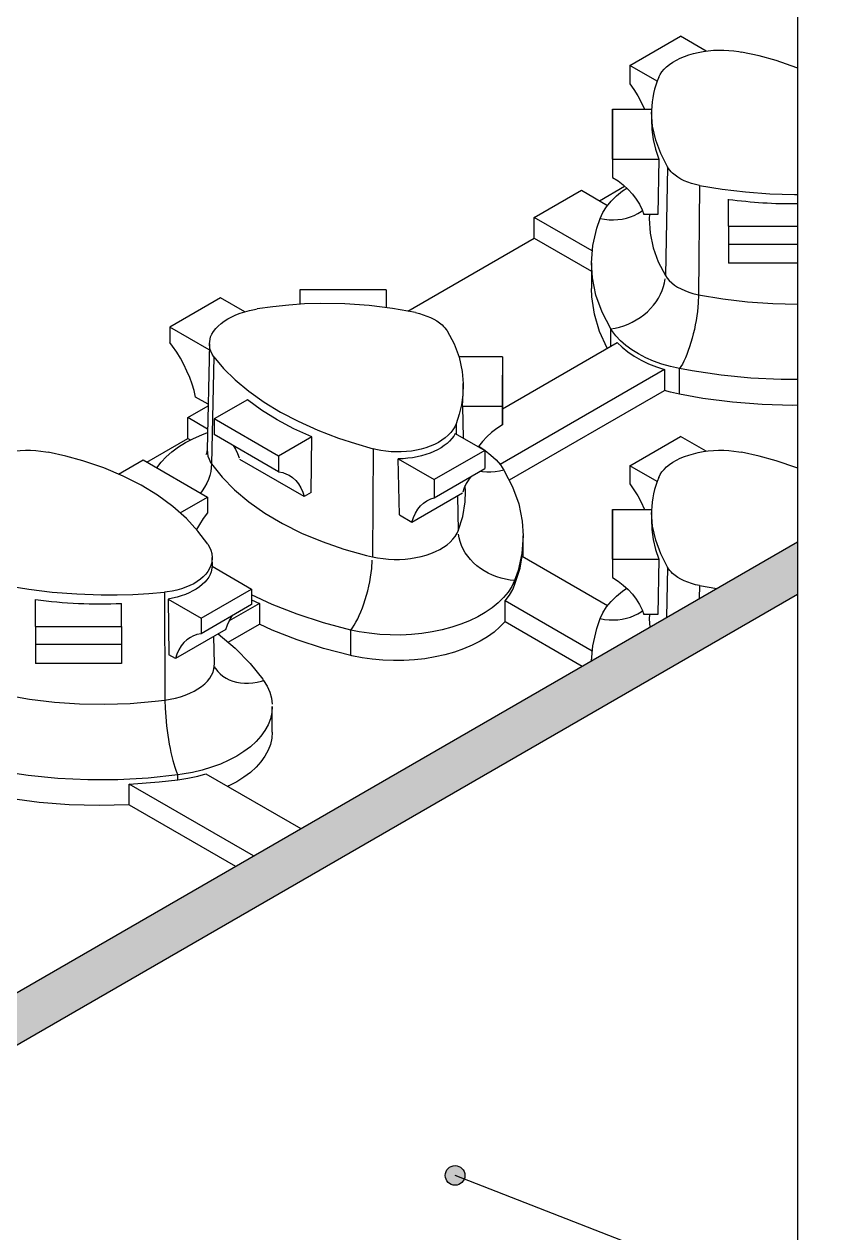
# Model space of a CAD drawing. Header units: millimetres. Extents: x 441156 to 441876, y 4514765 to 4515211.
# Drawn here: x 441490.625 to 441491.361, y 4514926.779 to 4514927.896 of the extents above; entities that cross this region are included whole.
import ezdxf

# ---------------------------------------------------------------- set-up
doc = ezdxf.new("R2010")
doc.units = ezdxf.units.MM
for name, color, linetype in [('Cassette', 7, 'Continuous'), ('Cornice', 7, 'Continuous'), ('Cornice_Testi', 7, 'Continuous')]:
    doc.layers.add(name, color=color, linetype=linetype)
doc.layers.add('Cornice_Tratteggi', color=7, linetype='Continuous', lineweight=5)

msp = doc.modelspace()

# ---------------------------------------------------------------- hatches: boundary and pattern name
at = {"layer": 'Cornice_Testi'}
h = msp.add_hatch(color=254, dxfattribs=at)
h.dxf.hatch_style = 1
h.paths.add_polyline_path([(441491.03191669, 4514926.83191629, 1), (441491.01380419, 4514926.83191629, 1)])
at = {"layer": 'Cornice_Tratteggi'}
h = msp.add_hatch(dxfattribs=at)
h.set_pattern_fill('AR-RSHKE', color=254, scale=3.01875e-05)
h.set_pattern_definition([(0, (441481.528145, 4514941.521309), (0.0195524437, 0.00920115), [0.004600575, -0.0038338125, 0.0053673375, -0.0023002875, 0.0069008625, -0.00306705]), (0, (441481.5327455, 4514941.521692), (0.0195524437, 0.00920115), [0.0038338125, -0.0145684875, 0.00306705, -0.004600575]), (0, (441481.541947, 4514941.5207335), (0.0195524437, 0.00920115), [0.002300287, -0.023769637]), (90, (441481.528145, 4514941.5213086), (-0.0065174813, 0.00920115), [0.008817769, -0.027986831]), (90, (441481.5327455, 4514941.5213086), (-0.0065174813, 0.00920115), [0.008626078, -0.028178522]), (90, (441481.5365793, 4514941.5213086), (-0.0065174813, 0.00920115), [0.008051006, -0.028753594]), (90, (441481.5419467, 4514941.5207335), (-0.0065174813, 0.00920115), [0.008817769, -0.027986831]), (90, (441481.544247, 4514941.5207335), (-0.0065174813, 0.00920115), [0.008817769, -0.027986831]), (90, (441481.551148, 4514941.5213086), (-0.0065174813, 0.00920115), [0.008434387, -0.028370212])])
h.paths.add_polyline_path([(441490.01807424, 4514926.60618213), (441489.97624511, 4514926.63033195), (441489.97624511, 4514926.01450696), (441489.76709948, 4514926.13525608), (441489.76709948, 4514926.08695608), (441490.01807424, 4514925.94205713)])
h.paths.add_polyline_path([(441491.33918857, 4514927.3689205), (441491.33918857, 4514927.41722016), (441489.97624511, 4514926.63033195), (441490.01807424, 4514926.60618213)])

# ---------------------------------------------------------------- linework, layer by layer
at = {"layer": 'Cassette', "color": 5}
msp.add_line((441491.43097805, 4514926.67278112), (441491.02286044, 4514926.83191629), dxfattribs=at)
at = {"layer": 'Cornice', "color": 254}
for p, q in [((441491.33918857, 4514927.91571795), (441491.33918857, 4514924.74237122)), ((441489.97624511, 4514926.63033195), (441491.33918857, 4514927.41722016)), ((441490.01807424, 4514926.60618213), (441491.33918857, 4514927.3689205))]:
    msp.add_line(p, q, dxfattribs=at)
at = {"layer": 'Cornice', "color": 254, "linetype": 'Continuous'}
for p, q in [((441491.18444287, 4514927.85736409), (441491.23119014, 4514927.88435338)), ((441491.25484862, 4514927.87069356), (441491.23119014, 4514927.88435338)), ((441491.18444287, 4514927.85736409), (441491.18444249, 4514927.84052527)), ((441491.20964383, 4514927.84281368), (441491.18444287, 4514927.85736409)), ((441491.16821641, 4514927.81686156), (441491.16821587, 4514927.80002276)), ((441491.16821641, 4514927.77085007), (441491.16821641, 4514927.81686156)), ((441491.16821641, 4514927.81686156), (441491.2045733, 4514927.81686078)), ((441491.20445655, 4514927.81580651), (441491.20428072, 4514927.80758267)), ((441491.16821587, 4514927.80002276), (441491.16821587, 4514927.75401128)), ((441491.16821641, 4514927.77085007), (441491.16821587, 4514927.75401128)), ((441491.16821641, 4514927.77085007), (441491.2111927, 4514927.77084915)), ((441491.2111927, 4514927.77084915), (441491.21007292, 4514927.71982791)), ((441491.21918456, 4514927.76358825), (441491.21716607, 4514927.66321988)), ((441491.1562361, 4514927.73246759), (441491.1795012, 4514927.74589958)), ((441491.24854124, 4514927.74663933), (441491.24783947, 4514927.64551075)), ((441491.09604074, 4514927.71693965), (441491.13958614, 4514927.74208036)), ((441491.13958614, 4514927.74208036), (441491.16379654, 4514927.72810261)), ((441491.27552003, 4514927.70889889), (441491.27552003, 4514927.73371011)), ((441491.14945477, 4514927.68610134), (441491.09604074, 4514927.71693965)), ((441491.09604074, 4514927.69771412), (441491.09604074, 4514927.71693965)), ((441491.21007292, 4514927.71982791), (441491.19725627, 4514927.71982791)), ((441491.20240457, 4514927.71982791), (441491.20232163, 4514927.71594843)), ((441491.27552003, 4514927.70889889), (441491.27552003, 4514927.69205979)), ((441491.27552003, 4514927.70889889), (441491.33918857, 4514927.70889889)), ((441490.97935556, 4514927.63034655), (441491.09604074, 4514927.69771412)), ((441491.09604074, 4514927.69771412), (441491.14887678, 4514927.66720951)), ((441491.33918857, 4514927.69205979), (441491.27552003, 4514927.69205979)), ((441491.27552003, 4514927.69205979), (441491.27552003, 4514927.67464274)), ((441491.14887678, 4514927.67497691), (441491.14887678, 4514927.65131473)), ((441491.33918857, 4514927.67464274), (441491.27552003, 4514927.67464274)), ((441490.959233, 4514927.65019461), (441490.879538, 4514927.65019461)), ((441490.879538, 4514927.65019461), (441490.879538, 4514927.6367725)), ((441490.959233, 4514927.65019461), (441490.959233, 4514927.63371505)), ((441490.80618344, 4514927.64267527), (441490.75943617, 4514927.61568599)), ((441490.82851607, 4514927.62978097), (441490.80618344, 4514927.64267527)), ((441490.75943617, 4514927.61568599), (441490.75943584, 4514927.60130698)), ((441490.79574002, 4514927.59472505), (441490.75943617, 4514927.61568599)), ((441491.16670446, 4514927.59801953), (441491.16670446, 4514927.61402936)), ((441490.79586045, 4514927.60035765), (441490.79376448, 4514927.50232173)), ((441491.06653716, 4514927.54018847), (441491.17276023, 4514927.6015158)), ((441490.79995632, 4514927.58833919), (441490.79799946, 4514927.48924143)), ((441491.06653662, 4514927.58824343), (441491.02636298, 4514927.58824257)), ((441491.06653662, 4514927.58824343), (441491.06653662, 4514927.54223194)), ((441491.06653662, 4514927.58824343), (441491.06653716, 4514927.57140464)), ((441491.23029538, 4514927.5536533), (441491.23029538, 4514927.57731548)), ((441491.21630563, 4514927.57637509), (441491.0645156, 4514927.48873991)), ((441491.06653716, 4514927.52539315), (441491.06653716, 4514927.57140464)), ((441491.21630563, 4514927.57637509), (441491.21630563, 4514927.55714956)), ((441491.02978773, 4514927.54223116), (441491.03047231, 4514927.55530135)), ((441491.03047231, 4514927.55530135), (441491.03029462, 4514927.56361235)), ((441491.07311109, 4514927.47447695), (441491.21630563, 4514927.55714956)), ((441490.79466251, 4514927.54432574), (441490.78317232, 4514927.55095954)), ((441490.83104783, 4514927.54861923), (441490.80018168, 4514927.53079975)), ((441490.77585395, 4514927.5320815), (441490.79463252, 4514927.54292321)), ((441491.06653662, 4514927.54223194), (441491.02978773, 4514927.54223116)), ((441491.02978773, 4514927.54223116), (441491.03040959, 4514927.51321879)), ((441491.06653662, 4514927.54223194), (441491.06653716, 4514927.52539315)), ((441490.79417459, 4514927.52150417), (441490.77585395, 4514927.5320815)), ((441490.77585395, 4514927.51285597), (441490.77585395, 4514927.5320815)), ((441490.80018168, 4514927.53079975), (441490.80018135, 4514927.51642057)), ((441490.85973642, 4514927.49641613), (441490.80018168, 4514927.53079975)), ((441491.02375165, 4514927.52635024), (441491.02394709, 4514927.51694969)), ((441490.73801908, 4514927.49101221), (441490.77585395, 4514927.51285597)), ((441490.77585395, 4514927.51285597), (441490.77831307, 4514927.51143621)), ((441490.85973609, 4514927.48203695), (441490.80018135, 4514927.51642057)), ((441490.89060257, 4514927.51423561), (441490.85973642, 4514927.49641613)), ((441490.88982146, 4514927.46276327), (441490.89060257, 4514927.51423561)), ((441491.02302916, 4514927.51747962), (441491.05031016, 4514927.5017299)), ((441491.18444287, 4514927.48764779), (441491.23119014, 4514927.51463707)), ((441491.25484862, 4514927.50097726), (441491.23119014, 4514927.51463707)), ((441490.94728303, 4514927.50328089), (441490.94649706, 4514927.40350713)), ((441491.05031016, 4514927.5017299), (441491.00356289, 4514927.47474062)), ((441491.05031016, 4514927.5017299), (441491.05031054, 4514927.48489064)), ((441490.71200515, 4514927.4798908), (441490.73464303, 4514927.49296135)), ((441490.73464303, 4514927.49296135), (441490.79419777, 4514927.45857773)), ((441490.88347257, 4514927.45909777), (441490.82391783, 4514927.49348139)), ((441490.85973642, 4514927.49641613), (441490.85973609, 4514927.48203695)), ((441490.97044585, 4514927.49385957), (441491.00356289, 4514927.47474062)), ((441490.97149136, 4514927.44223454), (441490.97044585, 4514927.49385957)), ((441491.18444287, 4514927.48764779), (441491.18444249, 4514927.47080897)), ((441491.20964383, 4514927.47309738), (441491.18444287, 4514927.48764779)), ((441491.00356328, 4514927.45790135), (441491.05031054, 4514927.48489064)), ((441491.00356289, 4514927.47474062), (441491.00356328, 4514927.45790135)), ((441491.0324314, 4514927.46366712), (441491.0323075, 4514927.46946266)), ((441490.76892844, 4514927.44398785), (441490.79419777, 4514927.45857773)), ((441490.79419777, 4514927.45857773), (441490.7941981, 4514927.44419893)), ((441490.88982146, 4514927.46276327), (441490.88347257, 4514927.45909777)), ((441490.98302861, 4514927.43557357), (441491.02977588, 4514927.46256286)), ((441491.02513358, 4514927.45988265), (441491.0258066, 4514927.42751233)), ((441491.16821641, 4514927.44714525), (441491.16821587, 4514927.43030646)), ((441491.16821641, 4514927.40113377), (441491.16821641, 4514927.44714525)), ((441491.16821641, 4514927.44714525), (441491.2045733, 4514927.44714448)), ((441491.20445655, 4514927.44609021), (441491.20428072, 4514927.43786637)), ((441490.97149136, 4514927.44223454), (441490.98302861, 4514927.43557357)), ((441491.08587625, 4514927.40337318), (441491.08587625, 4514927.4226956)), ((441491.16821587, 4514927.43030646), (441491.16821587, 4514927.38429497)), ((441490.79869027, 4514927.39462128), (441490.79851839, 4514927.40266066)), ((441491.08491639, 4514927.40392735), (441491.16379654, 4514927.35838631)), ((441491.16821641, 4514927.40113377), (441491.16821587, 4514927.38429497)), ((441491.16821641, 4514927.40113377), (441491.2111927, 4514927.40113285)), ((441491.2111927, 4514927.40113285), (441491.21007292, 4514927.35011161)), ((441490.79862436, 4514927.39465934), (441490.83494328, 4514927.3736919)), ((441491.21918456, 4514927.39387195), (441491.21824991, 4514927.34739686)), ((441491.07790652, 4514927.37718859), (441491.07790652, 4514927.38162525)), ((441491.24854124, 4514927.37692302), (441491.24845737, 4514927.36483698)), ((441490.75433505, 4514927.37080399), (441490.75480135, 4514927.27104889)), ((441490.78819601, 4514927.34670261), (441490.83494328, 4514927.3736919)), ((441490.83494328, 4514927.3736919), (441490.83494361, 4514927.35931251)), ((441490.63514645, 4514927.33918259), (441490.63514645, 4514927.36399381)), ((441490.71484145, 4514927.33918259), (441490.71484145, 4514927.36039859)), ((441490.75771313, 4514927.36430082), (441490.75859023, 4514927.31277285)), ((441490.75771313, 4514927.36430082), (441490.78819601, 4514927.34670261)), ((441490.83494361, 4514927.35931251), (441490.78819634, 4514927.33232322)), ((441490.84210615, 4514927.36033299), (441490.81421198, 4514927.34422844)), ((441490.84210615, 4514927.36033299), (441490.84210615, 4514927.34110747)), ((441491.06905831, 4514927.34357598), (441491.06905831, 4514927.36280151)), ((441491.14945477, 4514927.31638504), (441491.06905831, 4514927.36280151)), ((441490.78819601, 4514927.34670261), (441490.78819634, 4514927.33232322)), ((441491.06905831, 4514927.34357598), (441491.1403451, 4514927.30241893)), ((441491.21007292, 4514927.35011161), (441491.19725627, 4514927.35011161)), ((441491.20240457, 4514927.35011161), (441491.20232163, 4514927.34623213)), ((441490.63514645, 4514927.33918259), (441490.63514645, 4514927.32234348)), ((441490.63514645, 4514927.33918259), (441490.71484145, 4514927.33918259)), ((441490.71484145, 4514927.33918259), (441490.71484145, 4514927.32234348)), ((441490.81120713, 4514927.33637334), (441490.76445986, 4514927.30938405)), ((441490.81338677, 4514927.32452648), (441490.84210615, 4514927.34110747)), ((441490.92658519, 4514927.31216151), (441490.92658519, 4514927.3358237)), ((441490.71484145, 4514927.32234348), (441490.63514645, 4514927.32234348)), ((441490.63514645, 4514927.32234348), (441490.63514645, 4514927.30492644)), ((441490.71484145, 4514927.32234348), (441490.71484145, 4514927.30492644)), ((441490.80061497, 4514927.30459607), (441490.80007302, 4514927.32994511)), ((441490.76445986, 4514927.30938405), (441490.75859023, 4514927.31277285)), ((441490.71484145, 4514927.30492644), (441490.63514645, 4514927.30492644)), ((441490.85404388, 4514927.24145309), (441490.85404388, 4514927.26511527)), ((441490.76662368, 4514927.19747109), (441490.76662368, 4514927.20190775)), ((441490.79270686, 4514927.20291667), (441490.88035367, 4514927.15231425)), ((441490.83680827, 4514927.12717354), (441490.7219286, 4514927.19349871)), ((441490.7219286, 4514927.17427319), (441490.7219286, 4514927.19349871)), ((441490.7219286, 4514927.17427319), (441490.82015831, 4514927.11756078))]:
    msp.add_line(p, q, dxfattribs=at)
for points in [[(441491.21100138, 4514927.8465827, 0), (441491.21225114, 4514927.84909493, 0), (441491.21388917, 4514927.8515584, 0), (441491.21589632, 4514927.85394742, 0), (441491.21825341, 4514927.8562363, 0), (441491.22095639, 4514927.85841553, 0), (441491.22399135, 4514927.86047849, 0), (441491.22732457, 4514927.862404, 0), (441491.23092235, 4514927.86417087, 0), (441491.23477162, 4514927.86576946, 0), (441491.23885828, 4514927.86719754, 0), (441491.24313801, 4514927.86844095, 0), (441491.24756647, 4514927.86948555, 0), (441491.25212719, 4514927.87032474, 0), (441491.25680418, 4514927.87095858, 0), (441491.2615476, 4514927.87138151, 0), (441491.26630759, 4514927.87158797, 0), (441491.27106896, 4514927.87157458, 0), (441491.27581275, 4514927.87134398, 0), (441491.28048922, 4514927.8708998, 0), (441491.28504862, 4514927.87024568, 0), (441491.28747, 4514927.86980264, 0)], [(441491.33918857, 4514927.85513443, 0), (441491.33869097, 4514927.85534295, 0), (441491.31951444, 4514927.86185062, 0), (441491.30378587, 4514927.86617493, 0), (441491.28747, 4514927.86980264, 0)], [(441491.18444249, 4514927.84052527, 0), (441491.18813094, 4514927.83504578, 0), (441491.1915525, 4514927.82936192, 0), (441491.19468114, 4514927.82351695, 0), (441491.19749304, 4514927.81755536, 0), (441491.19779659, 4514927.81686092, 0)], [(441491.21918456, 4514927.76358825, 0), (441491.21282246, 4514927.7759859, 0), (441491.20822291, 4514927.78849751, 0), (441491.20536992, 4514927.80140124, 0), (441491.2044377, 4514927.8142399, 0), (441491.20445662, 4514927.81581006, 0)], [(441491.20428072, 4514927.80758267, 0), (441491.20456609, 4514927.79832574, 0), (441491.20581682, 4514927.78909553, 0), (441491.20802837, 4514927.77992557, 0), (441491.2111927, 4514927.77084915, 0)], [(441491.24854124, 4514927.74663933, 0), (441491.2448626, 4514927.74743003, 0), (441491.24131674, 4514927.74840307, 0), (441491.23783282, 4514927.74958834, 0), (441491.23454085, 4514927.75095097, 0), (441491.23154933, 4514927.75243616, 0), (441491.22878244, 4514927.75406923, 0), (441491.22619063, 4514927.75589278, 0), (441491.22387581, 4514927.75784765, 0), (441491.22250493, 4514927.75920697, 0), (441491.22126733, 4514927.76061326, 0), (441491.22015369, 4514927.76208137, 0), (441491.21918456, 4514927.76358825, 0)], [(441491.16821587, 4514927.75401128, 0), (441491.17343213, 4514927.75066129, 0), (441491.17827096, 4514927.74695286, 0), (441491.18269552, 4514927.74291419, 0), (441491.18667214, 4514927.73857603, 0), (441491.19017056, 4514927.73397139, 0), (441491.19316416, 4514927.72913531, 0), (441491.19563015, 4514927.7241046, 0), (441491.19725627, 4514927.71982791, 0)], [(441491.24854124, 4514927.74663933, 0), (441491.26964015, 4514927.74318251, 0), (441491.29119352, 4514927.74059487, 0), (441491.31369282, 4514927.73886159, 0), (441491.33635141, 4514927.73808022, 0), (441491.33918857, 4514927.73808127, 0)], [(441491.15684651, 4514927.71604726, 0), (441491.1594283, 4514927.72150158, 0), (441491.16282365, 4514927.72680523, 0), (441491.16700672, 4514927.73191785, 0), (441491.17194566, 4514927.73680053, 0), (441491.1776029, 4514927.7414161, 0), (441491.18144868, 4514927.7441256, 0)], [(441491.15684651, 4514927.71604726, 0), (441491.16100203, 4514927.71533191, 0), (441491.16515953, 4514927.71492018, 0), (441491.16928738, 4514927.71481522, 0), (441491.17335414, 4514927.71501781, 0), (441491.17732888, 4514927.71552643, 0), (441491.18118135, 4514927.71633718, 0), (441491.18488222, 4514927.71744392, 0), (441491.18840333, 4514927.71883821, 0), (441491.19171788, 4514927.72050944, 0), (441491.19480064, 4514927.72244489, 0), (441491.19597008, 4514927.72329478, 0)], [(441491.14887678, 4514927.67497691, 0), (441491.15008372, 4514927.69104443, 0), (441491.15369545, 4514927.7069913, 0), (441491.15684651, 4514927.71604726, 0)], [(441491.20232163, 4514927.71594843, 0), (441491.20305318, 4514927.70245482, 0), (441491.20581895, 4514927.68904936, 0), (441491.21059787, 4514927.67583409, 0), (441491.21716607, 4514927.66321988, 0)], [(441491.16670446, 4514927.61402936, 0), (441491.15870533, 4514927.62943463, 0), (441491.15304627, 4514927.64518188, 0), (441491.14976977, 4514927.66115287, 0), (441491.14887678, 4514927.67497691, 0)], [(441491.16670446, 4514927.61402936, 0), (441491.17072931, 4514927.61466631, 0), (441491.17475607, 4514927.61560754, 0), (441491.17875411, 4514927.61684587, 0), (441491.182693, 4514927.61837189, 0), (441491.18654275, 4514927.62017398, 0), (441491.19027407, 4514927.62223842, 0), (441491.19385857, 4514927.6245495, 0), (441491.19726895, 4514927.62708964, 0), (441491.20047927, 4514927.62983951, 0), (441491.2034651, 4514927.63277816, 0), (441491.2062037, 4514927.63588325, 0), (441491.20867425, 4514927.63913113, 0), (441491.21085793, 4514927.6424971, 0), (441491.21273812, 4514927.64595552, 0), (441491.21430052, 4514927.64948009, 0), (441491.21553324, 4514927.65304398, 0), (441491.21642689, 4514927.65662006, 0), (441491.21697467, 4514927.66018111, 0), (441491.21716607, 4514927.66321988, 0)], [(441491.21716607, 4514927.66321988, 0), (441491.21876983, 4514927.66088973, 0), (441491.22071924, 4514927.65864914, 0), (441491.22299947, 4514927.65651517, 0), (441491.22559317, 4514927.65450407, 0), (441491.22848059, 4514927.65263113, 0), (441491.23163977, 4514927.6509106, 0), (441491.23504665, 4514927.64935559, 0), (441491.23867531, 4514927.64797793, 0), (441491.24249814, 4514927.6467881, 0), (441491.24648603, 4514927.64579516, 0), (441491.24783947, 4514927.64551075, 0)], [(441491.16341973, 4514927.59612311, 0), (441491.15629604, 4514927.61167095, 0), (441491.15153051, 4514927.62751648, 0), (441491.14915892, 4514927.6435407, 0), (441491.14887678, 4514927.65131473, 0)], [(441491.24783947, 4514927.64551075, 0), (441491.24775394, 4514927.64189178, 0), (441491.24754685, 4514927.63810272, 0), (441491.24721979, 4514927.63417241, 0), (441491.24677525, 4514927.63013077, 0), (441491.24621659, 4514927.62600855, 0), (441491.24554809, 4514927.62183712, 0), (441491.24477481, 4514927.61764823, 0), (441491.24390266, 4514927.61347377, 0), (441491.24293827, 4514927.60934549, 0), (441491.24188897, 4514927.60529483, 0), (441491.24076275, 4514927.60135261, 0), (441491.23956819, 4514927.59754882, 0), (441491.23831438, 4514927.59391243, 0), (441491.23701085, 4514927.59047111, 0), (441491.23566753, 4514927.58725103, 0), (441491.23429464, 4514927.58427673, 0), (441491.23290263, 4514927.58157082, 0), (441491.23150209, 4514927.5791539, 0), (441491.23029538, 4514927.57731548, 0)], [(441491.24783947, 4514927.64551075, 0), (441491.2702399, 4514927.64163784, 0), (441491.29313974, 4514927.63890683, 0), (441491.31636472, 4514927.6373385, 0), (441491.33918857, 4514927.63695405, 0)], [(441490.98621179, 4514927.62908265, 0), (441490.96511288, 4514927.63297209, 0), (441490.94355951, 4514927.6356955, 0), (441490.92106021, 4514927.63725653, 0), (441490.89840162, 4514927.63755159, 0), (441490.88378615, 4514927.63706717, 0), (441490.86921769, 4514927.63605664, 0), (441490.85456154, 4514927.63450009, 0), (441490.8400444, 4514927.63241265, 0)], [(441490.7958604, 4514927.60035564, 0), (441490.79590215, 4514927.60120388, 0), (441490.79629206, 4514927.60387658, 0), (441490.79707844, 4514927.60653676, 0), (441490.79825514, 4514927.60915613, 0), (441490.79982122, 4514927.61172247, 0), (441490.8017672, 4514927.61422941, 0), (441490.80407055, 4514927.61665083, 0), (441490.80670877, 4514927.61896062, 0), (441490.80967458, 4514927.62114778, 0), (441490.81295469, 4514927.62320729, 0), (441490.81651286, 4514927.62511816, 0), (441490.82031286, 4514927.62685942, 0), (441490.82434502, 4514927.62842312, 0), (441490.82859092, 4514927.62980534, 0), (441490.83300475, 4514927.63099254, 0), (441490.83754072, 4514927.63197122, 0), (441490.8400444, 4514927.63241265, 0)], [(441490.98621179, 4514927.62908265, 0), (441490.98989043, 4514927.62819679, 0), (441490.99343629, 4514927.62714708, 0), (441490.99692021, 4514927.62590283, 0), (441491.00021218, 4514927.6245018, 0), (441491.0032037, 4514927.62299933, 0), (441491.00597059, 4514927.62136881, 0), (441491.0085624, 4514927.61956862, 0), (441491.01087722, 4514927.61765789, 0), (441491.0122481, 4514927.61633911, 0), (441491.0134857, 4514927.61498219, 0), (441491.01459934, 4514927.61357298, 0), (441491.01556847, 4514927.61213373, 0)], [(441491.01556847, 4514927.61213373, 0), (441491.02193057, 4514927.60016869, 0), (441491.02653012, 4514927.58779285, 0), (441491.02938311, 4514927.57471688, 0), (441491.03029448, 4514927.56361895, 0)], [(441491.23029538, 4514927.57731548, 0), (441491.22192814, 4514927.57923506, 0), (441491.21388252, 4514927.58156837, 0), (441491.20621975, 4514927.58429765, 0), (441491.19899816, 4514927.58740212, 0), (441491.19227269, 4514927.59085816, 0), (441491.18609454, 4514927.59463947, 0), (441491.18051072, 4514927.59871727, 0), (441491.17556374, 4514927.60306052, 0), (441491.17129123, 4514927.60763617, 0), (441491.16772572, 4514927.6124094, 0), (441491.16670446, 4514927.61402936, 0)], [(441490.78317232, 4514927.55095954, 0), (441490.78174703, 4514927.55694513, 0), (441490.77993748, 4514927.56298948, 0), (441490.77775746, 4514927.56904658, 0), (441490.77522355, 4514927.57507034, 0), (441490.77235504, 4514927.58101492, 0), (441490.76917375, 4514927.58683507, 0), (441490.76570391, 4514927.5924865, 0), (441490.76197191, 4514927.59792619, 0), (441490.75943584, 4514927.60130698, 0)], [(441490.79995632, 4514927.58833919, 0), (441490.79836653, 4514927.59078475, 0), (441490.79715578, 4514927.59331932, 0), (441490.79633492, 4514927.59591576, 0), (441490.79591485, 4514927.59854695, 0), (441490.7958604, 4514927.60035564, 0)], [(441491.17276023, 4514927.6015158, 0), (441491.17728132, 4514927.59702047, 0), (441491.18246381, 4514927.59276975, 0), (441491.18826828, 4514927.58879598, 0), (441491.19465053, 4514927.5851294, 0), (441491.20156201, 4514927.58179793, 0), (441491.2089501, 4514927.57882691, 0), (441491.21630563, 4514927.57637509, 0)], [(441490.79995632, 4514927.58833919, 0), (441490.80899805, 4514927.57742262, 0), (441490.81966363, 4514927.56682972, 0), (441490.8322636, 4514927.55634585, 0), (441490.84641504, 4514927.54635927, 0), (441490.86156114, 4514927.53720231, 0), (441490.8779709, 4514927.52864743, 0), (441490.89606206, 4514927.52053678, 0), (441490.91523859, 4514927.51318496, 0), (441490.93096716, 4514927.50798061, 0), (441490.94728303, 4514927.50328089, 0)], [(441491.33918857, 4514927.56720558, 0), (441491.323999, 4514927.56714916, 0), (441491.29623246, 4514927.56843837, 0), (441491.26876349, 4514927.5711106, 0), (441491.24179836, 4514927.57514575, 0), (441491.23029538, 4514927.57731548, 0)], [(441491.03029448, 4514927.56361895, 0), (441491.03031533, 4514927.5613919, 0), (441491.02989115, 4514927.55271422, 0), (441491.02866642, 4514927.54399975, 0), (441491.02661384, 4514927.5351666, 0), (441491.02375165, 4514927.52635024, 0)], [(441491.23029538, 4514927.5536533, 0), (441491.22192814, 4514927.55557288, 0), (441491.21630563, 4514927.55714956, 0)], [(441490.89060257, 4514927.51423561, 0), (441490.87397968, 4514927.52177566, 0), (441490.85844854, 4514927.53005534, 0), (441490.84410761, 4514927.53902214, 0), (441490.83104783, 4514927.54861923, 0)], [(441491.33918857, 4514927.54346871, 0), (441491.33446718, 4514927.54336233, 0), (441491.30664265, 4514927.54412878, 0), (441491.27903752, 4514927.54628311, 0), (441491.25185907, 4514927.54980912, 0), (441491.23029538, 4514927.5536533, 0)], [(441491.02375165, 4514927.52635024, 0), (441491.02250189, 4514927.52354914, 0), (441491.02086386, 4514927.52082029, 0), (441491.01885671, 4514927.51819208, 0), (441491.01649962, 4514927.51569289, 0), (441491.01379664, 4514927.51333334, 0), (441491.01076168, 4514927.51112038, 0), (441491.00742846, 4514927.50907662, 0), (441491.00383068, 4514927.50722466, 0), (441490.99998141, 4514927.50557492, 0), (441490.99589475, 4514927.50412931, 0), (441490.99161502, 4514927.502902, 0), (441490.98718656, 4514927.50190716, 0), (441490.98262584, 4514927.50115153, 0), (441490.97794885, 4514927.50063438, 0), (441490.97320543, 4514927.50035984, 0), (441490.96844544, 4514927.50033206, 0), (441490.96368407, 4514927.50055422, 0), (441490.95894028, 4514927.50102248, 0), (441490.95426381, 4514927.50173055, 0), (441490.94970441, 4514927.50267214, 0), (441490.94728303, 4514927.50328089, 0)], [(441491.06653716, 4514927.52539315, 0), (441491.0613209, 4514927.52204317, 0), (441491.05648207, 4514927.51833474, 0), (441491.05205751, 4514927.51429607, 0), (441491.04808089, 4514927.5099579, 0), (441491.04458247, 4514927.50535326, 0), (441491.04442713, 4514927.50512626, 0)], [(441490.74745947, 4514927.48556184, 0), (441490.7512895, 4514927.49076587, 0), (441490.75589055, 4514927.49575736, 0), (441490.7612276, 4514927.50049834, 0), (441490.76726005, 4514927.50495273, 0), (441490.77394197, 4514927.50908662, 0), (441490.78122251, 4514927.51286855, 0), (441490.78904627, 4514927.51626975, 0), (441490.79410313, 4514927.51816145, 0)], [(441491.02302916, 4514927.51747962, 0), (441491.02161742, 4514927.51504472, 0), (441491.01988048, 4514927.51268094, 0), (441491.01782896, 4514927.51040273, 0), (441491.01547539, 4514927.50822402, 0), (441491.01283417, 4514927.50615812, 0), (441491.00992145, 4514927.50421768, 0), (441491.00675503, 4514927.50241456, 0), (441491.00335427, 4514927.50075977, 0), (441490.99973996, 4514927.49926344, 0), (441490.99593421, 4514927.49793471, 0), (441490.99196028, 4514927.49678172, 0), (441490.98784247, 4514927.4958115, 0), (441490.98360595, 4514927.49502999, 0), (441490.97927663, 4514927.49444197, 0), (441490.97488097, 4514927.49405103, 0), (441490.97044585, 4514927.49385957, 0)], [(441490.57062781, 4514927.4768664, 0), (441490.57187756, 4514927.47937863, 0), (441490.57351559, 4514927.4818421, 0), (441490.57552274, 4514927.48423112, 0), (441490.57787983, 4514927.48652, 0), (441490.58058281, 4514927.48869923, 0), (441490.58361777, 4514927.49076219, 0), (441490.58695099, 4514927.49268769, 0), (441490.59054877, 4514927.49445457, 0), (441490.59439804, 4514927.49605316, 0), (441490.5984847, 4514927.49748124, 0), (441490.60276443, 4514927.49872465, 0), (441490.60719289, 4514927.49976924, 0), (441490.61175361, 4514927.50060844, 0), (441490.61643061, 4514927.50124228, 0), (441490.62117402, 4514927.5016652, 0), (441490.62593401, 4514927.50187167, 0), (441490.63069539, 4514927.50185828, 0), (441490.63543917, 4514927.50162768, 0), (441490.64011564, 4514927.5011835, 0), (441490.64467504, 4514927.50052937, 0), (441490.64709642, 4514927.50008633, 0)], [(441490.79442313, 4514927.41502804, 0), (441490.7853814, 4514927.42723828, 0), (441490.77471582, 4514927.43883794, 0), (441490.76211585, 4514927.45005005, 0), (441490.74796441, 4514927.46044868, 0), (441490.73281831, 4514927.4696992, 0), (441490.71640855, 4514927.47804556, 0), (441490.69831739, 4514927.48562664, 0), (441490.67914086, 4514927.49213431, 0), (441490.66341229, 4514927.49645863, 0), (441490.64709642, 4514927.50008633, 0)], [(441490.7937645, 4514927.50232237, 0), (441490.79375352, 4514927.50199816, 0), (441490.79351904, 4514927.5000946, 0), (441490.79318157, 4514927.49883696, 0), (441490.79288813, 4514927.49809825, 0), (441490.79273673, 4514927.49780409, 0), (441490.79272959, 4514927.49779222, 0)], [(441490.79376448, 4514927.50232173, 0), (441490.79392507, 4514927.49935967, 0), (441490.7945322, 4514927.49641696, 0), (441490.79558125, 4514927.49351601, 0), (441490.79706423, 4514927.49067887, 0), (441490.79799946, 4514927.48924143, 0)], [(441490.81782397, 4514927.50623469, 0), (441490.82010551, 4514927.50281679, 0), (441490.82202097, 4514927.49897595, 0), (441490.82355577, 4514927.49474138, 0), (441490.82391783, 4514927.49348139, 0)], [(441491.0447036, 4514927.50552875, 0), (441491.05067922, 4514927.50164047, 0), (441491.05604513, 4514927.49746629, 0), (441491.06076048, 4514927.49303799, 0), (441491.0647894, 4514927.48838926, 0), (441491.06804857, 4514927.48364314, 0)], [(441491.21100138, 4514927.4768664, 0), (441491.21225114, 4514927.47937863, 0), (441491.21388917, 4514927.4818421, 0), (441491.21589632, 4514927.48423112, 0), (441491.21825341, 4514927.48652, 0), (441491.22095639, 4514927.48869923, 0), (441491.22399135, 4514927.49076219, 0), (441491.22732457, 4514927.49268769, 0), (441491.23092235, 4514927.49445457, 0), (441491.23477162, 4514927.49605316, 0), (441491.23885828, 4514927.49748124, 0), (441491.24313801, 4514927.49872465, 0), (441491.24756647, 4514927.49976924, 0), (441491.25212719, 4514927.50060844, 0), (441491.25680418, 4514927.50124228, 0), (441491.2615476, 4514927.5016652, 0), (441491.26630759, 4514927.50187167, 0), (441491.27106896, 4514927.50185828, 0), (441491.27581275, 4514927.50162768, 0), (441491.28048922, 4514927.5011835, 0), (441491.28504862, 4514927.50052937, 0), (441491.28747, 4514927.50008633, 0)], [(441491.33918857, 4514927.48541812, 0), (441491.33869097, 4514927.48562664, 0), (441491.31951444, 4514927.49213431, 0), (441491.30378587, 4514927.49645863, 0), (441491.28747, 4514927.50008633, 0)], [(441490.79799946, 4514927.48924143, 0), (441490.79775778, 4514927.48570844, 0), (441490.79717261, 4514927.48212757, 0), (441490.79624843, 4514927.47852607, 0), (441490.79499225, 4514927.47493135, 0), (441490.79341364, 4514927.47137076, 0), (441490.79152461, 4514927.46787141, 0), (441490.78933954, 4514927.46445992, 0), (441490.78776185, 4514927.46229348, 0)], [(441490.79799946, 4514927.48924143, 0), (441490.80763165, 4514927.47697234, 0), (441490.81907932, 4514927.46523462, 0), (441490.83225536, 4514927.45411759, 0), (441490.84705947, 4514927.44370588, 0), (441490.863379, 4514927.43407871, 0), (441490.88108975, 4514927.42530936, 0), (441490.90005692, 4514927.41746456, 0), (441490.92013615, 4514927.41060402, 0), (441490.94117465, 4514927.40477995, 0), (441490.94649706, 4514927.40350713, 0)], [(441490.85973609, 4514927.48203695, 0), (441490.8636224, 4514927.48124358, 0), (441490.86726469, 4514927.47992976, 0), (441490.86959443, 4514927.47874021, 0)], [(441490.86959443, 4514927.47874021, 0), (441490.8727648, 4514927.47657556, 0), (441490.87562155, 4514927.47392599, 0), (441490.87814296, 4514927.47081166, 0), (441490.88030984, 4514927.46725628, 0), (441490.88210569, 4514927.46328691, 0), (441490.88347257, 4514927.45909777, 0)], [(441491.03800014, 4514927.4777833, 0), (441491.03543144, 4514927.47473152, 0), (441491.03321479, 4514927.47123524, 0), (441491.03136707, 4514927.46732105, 0), (441491.02990234, 4514927.46301874, 0), (441491.02977588, 4514927.46256286, 0)], [(441491.06804857, 4514927.48364314, 0), (441491.06402372, 4514927.48266431, 0), (441491.05999696, 4514927.48198898, 0), (441491.05599892, 4514927.48162228, 0), (441491.05206003, 4514927.48156702, 0), (441491.04821028, 4514927.48182361, 0), (441491.04561892, 4514927.48218196, 0)], [(441491.06804857, 4514927.48364314, 0), (441491.0760477, 4514927.46823787, 0), (441491.08170676, 4514927.45249062, 0), (441491.08498326, 4514927.43651964, 0), (441491.08587625, 4514927.4226956, 0)], [(441491.18444249, 4514927.47080897, 0), (441491.18813094, 4514927.46532948, 0), (441491.1915525, 4514927.45964562, 0), (441491.19468114, 4514927.45380065, 0), (441491.19749304, 4514927.44783905, 0), (441491.19779659, 4514927.44714462, 0)], [(441490.98302861, 4514927.43557357, 0), (441490.98445391, 4514927.43991338, 0), (441490.98626345, 4514927.44386827, 0), (441490.98844347, 4514927.44740812, 0), (441490.99097738, 4514927.45050601, 0), (441490.99384589, 4514927.45313834, 0), (441490.99690675, 4514927.45521601, 0)], [(441490.99690675, 4514927.45521601, 0), (441491.00036659, 4514927.45687927, 0), (441491.00356328, 4514927.45790135, 0)], [(441491.0258066, 4514927.42751233, 0), (441491.0299815, 4514927.44079564, 0), (441491.03213527, 4514927.45423847, 0), (441491.0324314, 4514927.46366712, 0)], [(441490.7941981, 4514927.44419893, 0), (441490.79031179, 4514927.43891807, 0), (441490.78666951, 4514927.43339855, 0), (441490.78393059, 4514927.42880504, 0)], [(441491.21918456, 4514927.39387195, 0), (441491.21282246, 4514927.4062696, 0), (441491.20822291, 4514927.41878121, 0), (441491.20536992, 4514927.43168494, 0), (441491.2044377, 4514927.4445236, 0), (441491.20445662, 4514927.44609376, 0)], [(441491.20428072, 4514927.43786637, 0), (441491.20456609, 4514927.42860944, 0), (441491.20581682, 4514927.41937923, 0), (441491.20802837, 4514927.41020926, 0), (441491.2111927, 4514927.40113285, 0)], [(441490.94649706, 4514927.40350713, 0), (441490.95133913, 4514927.4025236, 0), (441490.95631125, 4514927.40178746, 0), (441490.96137557, 4514927.40130431, 0), (441490.96649356, 4514927.40107784, 0), (441490.97162626, 4514927.40110976, 0), (441490.97673461, 4514927.40139982, 0), (441490.98177974, 4514927.40194583, 0), (441490.98672324, 4514927.40274363, 0), (441490.99152749, 4514927.40378715, 0), (441490.99615594, 4514927.40506843, 0), (441491.00057335, 4514927.40657775, 0), (441491.0047461, 4514927.40830359, 0), (441491.00864244, 4514927.41023284, 0), (441491.01223272, 4514927.4123508, 0), (441491.01548961, 4514927.41464137, 0), (441491.01838832, 4514927.4170871, 0), (441491.02090679, 4514927.41966939, 0), (441491.02302586, 4514927.42236857, 0), (441491.0247294, 4514927.42516411, 0), (441491.0258066, 4514927.42751233, 0)], [(441491.07790652, 4514927.38162525, 0), (441491.073751, 4514927.38199872, 0), (441491.0695935, 4514927.38267633, 0), (441491.06546565, 4514927.38365294, 0), (441491.06139889, 4514927.3849211, 0), (441491.05742415, 4514927.38647116, 0), (441491.05357168, 4514927.38829134, 0), (441491.04987081, 4514927.39036777, 0), (441491.0463497, 4514927.39268465, 0), (441491.04303515, 4514927.39522435, 0), (441491.03995239, 4514927.39796754, 0), (441491.03712487, 4514927.40089334, 0), (441491.03457412, 4514927.4039795, 0), (441491.03231954, 4514927.40720251, 0), (441491.03037831, 4514927.41053785, 0), (441491.02876518, 4514927.41396014, 0), (441491.02749244, 4514927.41744332, 0), (441491.02656978, 4514927.4209609, 0), (441491.02600421, 4514927.4244861, 0), (441491.0258066, 4514927.42751233, 0)], [(441491.08587625, 4514927.4226956, 0), (441491.08466931, 4514927.40662808, 0), (441491.08105758, 4514927.39068121, 0), (441491.07790652, 4514927.38162525, 0)], [(441490.79442313, 4514927.41502804, 0), (441490.79601292, 4514927.41228227, 0), (441490.79722368, 4514927.40946998, 0), (441490.79804453, 4514927.40662111, 0), (441490.7984646, 4514927.4037656, 0), (441490.79851844, 4514927.40265851, 0)], [(441490.79851844, 4514927.40265851, 0), (441490.7984773, 4514927.40091362, 0), (441490.79808739, 4514927.39807554, 0), (441490.79730101, 4514927.39528124, 0), (441490.79612432, 4514927.3925606, 0), (441490.79455823, 4514927.38992667, 0), (441490.79261226, 4514927.38738557, 0), (441490.7903089, 4514927.38496359, 0), (441490.78767068, 4514927.38268705, 0), (441490.78470487, 4514927.38056716, 0), (441490.78142476, 4514927.37860832, 0), (441490.77786659, 4514927.37683025, 0), (441490.77406659, 4514927.37525269, 0), (441490.77003443, 4514927.37388341, 0), (441490.76578854, 4514927.37272522, 0), (441490.7613747, 4514927.37178911, 0), (441490.75683874, 4514927.37108607, 0), (441490.75433505, 4514927.37080399, 0)], [(441490.92658519, 4514927.3358237, 0), (441490.92817337, 4514927.33793566, 0), (441490.92976231, 4514927.34035259, 0), (441490.93133992, 4514927.34305611, 0), (441490.93289418, 4514927.34602562, 0), (441490.93441327, 4514927.34923855, 0), (441490.93588563, 4514927.35267043, 0), (441490.93730005, 4514927.35629514, 0), (441490.93864577, 4514927.3600851, 0), (441490.93991254, 4514927.36401146, 0), (441490.94109073, 4514927.36804435, 0), (441490.94217137, 4514927.37215307, 0), (441490.94314623, 4514927.37630634, 0), (441490.9440079, 4514927.38047257, 0), (441490.94474981, 4514927.38462004, 0), (441490.94536633, 4514927.38871719, 0), (441490.94585275, 4514927.39273283, 0), (441490.94620538, 4514927.39663641, 0), (441490.94642153, 4514927.40039822, 0), (441490.94649706, 4514927.40350713, 0)], [(441491.07790652, 4514927.37718859, 0), (441491.08288803, 4514927.39301196, 0), (441491.08491639, 4514927.40392735, 0)], [(441490.79862436, 4514927.39465934, 0), (441490.79829284, 4514927.39209881, 0), (441490.7976158, 4514927.38956105, 0), (441490.7965974, 4514927.38706159, 0), (441490.79524385, 4514927.3846157, 0), (441490.79356343, 4514927.38223834, 0), (441490.79156641, 4514927.37994404, 0), (441490.78926501, 4514927.37774684, 0), (441490.78667329, 4514927.37566015, 0), (441490.7838071, 4514927.37369675, 0), (441490.78068397, 4514927.37186863, 0), (441490.77732298, 4514927.37018698, 0), (441490.77374469, 4514927.36866207, 0), (441490.76997098, 4514927.36730323, 0), (441490.76602491, 4514927.36611877, 0), (441490.76193062, 4514927.36511592, 0), (441490.75771313, 4514927.36430082, 0)], [(441491.24854124, 4514927.37692302, 0), (441491.2448626, 4514927.37771372, 0), (441491.24131674, 4514927.37868677, 0), (441491.23783282, 4514927.37987204, 0), (441491.23454085, 4514927.38123466, 0), (441491.23154933, 4514927.38271986, 0), (441491.22878244, 4514927.38435293, 0), (441491.22619063, 4514927.38617648, 0), (441491.22387581, 4514927.38813135, 0), (441491.22250493, 4514927.38949066, 0), (441491.22126733, 4514927.39089696, 0), (441491.22015369, 4514927.39236507, 0), (441491.21918456, 4514927.39387195, 0)], [(441490.60816766, 4514927.37692302, 0), (441490.62926657, 4514927.37346621, 0), (441490.65081994, 4514927.37087857, 0), (441490.67331924, 4514927.36914529, 0), (441490.69597783, 4514927.36836392, 0), (441490.7105933, 4514927.3683693, 0), (441490.72516176, 4514927.36877294, 0), (441490.73981792, 4514927.36958648, 0), (441490.75433505, 4514927.37080399, 0)], [(441491.07790652, 4514927.38162525, 0), (441491.07532473, 4514927.37617093, 0), (441491.07192938, 4514927.37086727, 0), (441491.06774631, 4514927.36575465, 0), (441491.06280737, 4514927.36087198, 0), (441491.05715013, 4514927.3562564, 0), (441491.05081765, 4514927.35194306, 0), (441491.04385813, 4514927.34796477, 0), (441491.03632453, 4514927.34435182, 0), (441491.02827418, 4514927.34113169, 0), (441491.01976837, 4514927.33832891, 0), (441491.01087181, 4514927.33596479, 0), (441491.00165222, 4514927.33405733, 0), (441490.99217977, 4514927.33262106, 0), (441490.98252654, 4514927.33166689, 0), (441490.972766, 4514927.33120209, 0), (441490.96297244, 4514927.3312302, 0), (441490.95322039, 4514927.33175101, 0), (441490.94358407, 4514927.33276054, 0), (441490.93413682, 4514927.33425113, 0), (441490.92658519, 4514927.3358237, 0)], [(441491.06905831, 4514927.36280151, 0), (441491.07301243, 4514927.3679745, 0), (441491.07617059, 4514927.37332678, 0), (441491.07790652, 4514927.37718859, 0)], [(441491.16821587, 4514927.38429497, 0), (441491.17343213, 4514927.38094499, 0), (441491.17827096, 4514927.37723656, 0), (441491.18269552, 4514927.37319789, 0), (441491.18667214, 4514927.36885973, 0), (441491.19017056, 4514927.36425508, 0), (441491.19316416, 4514927.35941901, 0), (441491.19563015, 4514927.3543883, 0), (441491.19725627, 4514927.35011161, 0)], [(441491.24854124, 4514927.37692302, 0), (441491.26478233, 4514927.37426211, 0)], [(441490.92658519, 4514927.3358237, 0), (441490.90123394, 4514927.34245335, 0), (441490.87697307, 4514927.35032634, 0), (441490.8539851, 4514927.35938345, 0), (441490.83494341, 4514927.36828072, 0)], [(441491.15684651, 4514927.34633096, 0), (441491.1594283, 4514927.35178528, 0), (441491.16282365, 4514927.35708893, 0), (441491.16700672, 4514927.36220155, 0), (441491.17194566, 4514927.36708423, 0), (441491.1776029, 4514927.3716998, 0), (441491.18144868, 4514927.3744093, 0)], [(441490.83494351, 4514927.36384401, 0), (441490.84210615, 4514927.36033299, 0)], [(441491.15684651, 4514927.34633096, 0), (441491.16100203, 4514927.34561561, 0), (441491.16515953, 4514927.34520388, 0), (441491.16928738, 4514927.34509892, 0), (441491.17335414, 4514927.34530151, 0), (441491.17732888, 4514927.34581012, 0), (441491.18118135, 4514927.34662088, 0), (441491.18488222, 4514927.34772762, 0), (441491.18840333, 4514927.3491219, 0), (441491.19171788, 4514927.35079313, 0), (441491.19480064, 4514927.35272859, 0), (441491.19597008, 4514927.35357848, 0)], [(441490.81120713, 4514927.33637334, 0), (441490.81263243, 4514927.34071315, 0), (441490.81444197, 4514927.34466804, 0), (441490.81662199, 4514927.34820789, 0), (441490.81730099, 4514927.34912664, 0)], [(441491.06905831, 4514927.34357598, 0), (441491.06433832, 4514927.33862164, 0), (441491.05888839, 4514927.33392366, 0), (441491.05274999, 4514927.32951779, 0), (441491.04596984, 4514927.32543756, 0), (441491.03859954, 4514927.32171403, 0), (441491.03069518, 4514927.31837553, 0), (441491.02231692, 4514927.31544748, 0), (441491.01352853, 4514927.31295215, 0), (441491.00439689, 4514927.31090854, 0), (441490.99499149, 4514927.3093322, 0), (441490.98538392, 4514927.30823513, 0), (441490.97564729, 4514927.30762567, 0), (441490.96585572, 4514927.30750848, 0), (441490.95608371, 4514927.30788442, 0), (441490.94640563, 4514927.30875066, 0), (441490.93689516, 4514927.31010059, 0), (441490.92762466, 4514927.31192394, 0), (441490.92658519, 4514927.31216151, 0)], [(441491.14904043, 4514927.30743913, 0), (441491.15008372, 4514927.32132813, 0), (441491.15369545, 4514927.33727499, 0), (441491.15684651, 4514927.34633096, 0)], [(441491.20232163, 4514927.34623213, 0), (441491.20274383, 4514927.33844451, 0)], [(441490.78819634, 4514927.33232322, 0), (441490.78431003, 4514927.33152985, 0), (441490.78066775, 4514927.33021603, 0), (441490.778338, 4514927.32902649, 0)], [(441490.80389238, 4514927.3321502, 0), (441490.8197291, 4514927.31893741, 0), (441490.83352318, 4514927.30498203, 0), (441490.84517083, 4514927.29038905, 0), (441490.84595505, 4514927.28927231, 0)], [(441490.92658519, 4514927.31216151, 0), (441490.90123394, 4514927.31879116, 0), (441490.87697307, 4514927.32666416, 0), (441490.8539851, 4514927.33572127, 0), (441490.84210615, 4514927.34110747, 0)], [(441490.778338, 4514927.32902649, 0), (441490.77516764, 4514927.32686184, 0), (441490.77231088, 4514927.32421226, 0), (441490.76978947, 4514927.32109794, 0), (441490.76762259, 4514927.31754256, 0), (441490.76582675, 4514927.31357319, 0), (441490.76445986, 4514927.30938405, 0)], [(441490.75480135, 4514927.27104889, 0), (441490.75975278, 4514927.27183012, 0), (441490.76456744, 4514927.27285753, 0), (441490.76920867, 4514927.27412331, 0), (441490.77364117, 4514927.2756178, 0), (441490.77783118, 4514927.27732965, 0), (441490.78174684, 4514927.27924582, 0), (441490.78535833, 4514927.28135173, 0), (441490.78863817, 4514927.28363135, 0), (441490.79156139, 4514927.28606734, 0), (441490.79410576, 4514927.28864115, 0), (441490.79625191, 4514927.2913332, 0), (441490.79798349, 4514927.29412299, 0), (441490.79928735, 4514927.2969893, 0), (441490.80015354, 4514927.29991031, 0), (441490.80057548, 4514927.30286379, 0), (441490.80061497, 4514927.30459607, 0)], [(441490.80164986, 4514927.30006656, 0), (441490.80155765, 4514927.30023599, 0), (441490.80130158, 4514927.30082339, 0), (441490.80097139, 4514927.30188158, 0), (441490.80069224, 4514927.30343613, 0), (441490.80061503, 4514927.30459297, 0)], [(441490.80160827, 4514927.30012854, 0), (441490.80360524, 4514927.29758382, 0), (441490.80589253, 4514927.29527102, 0), (441490.80845275, 4514927.29320773, 0), (441490.81126641, 4514927.29140966, 0), (441490.81431208, 4514927.2898905, 0), (441490.8175666, 4514927.2886618, 0), (441490.8210052, 4514927.28773292, 0), (441490.8246017, 4514927.28711092, 0), (441490.82832873, 4514927.28680054, 0), (441490.83215793, 4514927.28680414, 0), (441490.83606016, 4514927.2871217, 0), (441490.84000571, 4514927.28775079, 0), (441490.84396457, 4514927.28868664, 0), (441490.84595505, 4514927.28927231, 0)], [(441490.84595505, 4514927.28927231, 0), (441490.84920538, 4514927.28393846, 0), (441490.85163813, 4514927.27846135, 0), (441490.85323481, 4514927.27288267, 0), (441490.85398326, 4514927.26724488, 0), (441490.85404388, 4514927.26511527, 0)], [(441490.60746589, 4514927.27579445, 0), (441490.62986632, 4514927.27192154, 0), (441490.65276616, 4514927.26919052, 0), (441490.67599114, 4514927.2676222, 0), (441490.69936449, 4514927.2672285, 0), (441490.72270833, 4514927.26801241, 0), (441490.745845, 4514927.26996798, 0), (441490.75480135, 4514927.27104889, 0)], [(441490.75480135, 4514927.27104889, 0), (441490.75485899, 4514927.2674253, 0), (441490.75499853, 4514927.26362508, 0), (441490.75521893, 4514927.25967714, 0), (441490.75551849, 4514927.25561153, 0), (441490.75589495, 4514927.25145918, 0), (441490.75634543, 4514927.24725171, 0), (441490.75686651, 4514927.24302114, 0), (441490.75745422, 4514927.23879965, 0), (441490.75810409, 4514927.23461938, 0), (441490.75881118, 4514927.23051215, 0), (441490.75957009, 4514927.22650921, 0), (441490.76037507, 4514927.22264102, 0), (441490.76121997, 4514927.21893703, 0), (441490.76209837, 4514927.21542543, 0), (441490.76300358, 4514927.21213293, 0), (441490.76392872, 4514927.20908461, 0), (441490.76486675, 4514927.20630365, 0), (441490.76581052, 4514927.20381123, 0), (441490.76662368, 4514927.20190775, 0)], [(441490.85404388, 4514927.26511527, 0), (441490.85361668, 4514927.25946632, 0), (441490.85233835, 4514927.25386037, 0), (441490.85021861, 4514927.24834007, 0), (441490.84727359, 4514927.24294744, 0), (441490.84352571, 4514927.23772352, 0), (441490.83900349, 4514927.23270807, 0), (441490.83374135, 4514927.22793925, 0), (441490.82777934, 4514927.22345337, 0), (441490.82116282, 4514927.21928456, 0), (441490.81394216, 4514927.21546455, 0), (441490.80617231, 4514927.21202241, 0), (441490.79791241, 4514927.20898434, 0), (441490.78922531, 4514927.20637347, 0), (441490.78017713, 4514927.20420965, 0), (441490.77083673, 4514927.20250936, 0), (441490.76662368, 4514927.20190775, 0)], [(441490.85404388, 4514927.24145309, 0), (441490.85361668, 4514927.23580414, 0), (441490.85233835, 4514927.23019818, 0), (441490.85021861, 4514927.22467788, 0), (441490.84727359, 4514927.21928525, 0), (441490.84352571, 4514927.21406133, 0), (441490.83900349, 4514927.20904588, 0), (441490.83374135, 4514927.20427707, 0), (441490.82777934, 4514927.19979119, 0), (441490.82116282, 4514927.19562238, 0), (441490.81394216, 4514927.19180237, 0), (441490.81285678, 4514927.19128322, 0)], [(441490.76662368, 4514927.20190775, 0), (441490.73921654, 4514927.19903169, 0), (441490.71148103, 4514927.19753632, 0), (441490.68362542, 4514927.19743286, 0), (441490.65585888, 4514927.19872207, 0), (441490.62838992, 4514927.20139429, 0), (441490.60142478, 4514927.20542945, 0), (441490.5899218, 4514927.20759918, 0)], [(441490.7219286, 4514927.19349871, 0), (441490.74956505, 4514927.19551478, 0), (441490.76662368, 4514927.19747109, 0)], [(441490.76662368, 4514927.19747109, 0), (441490.77607093, 4514927.19896167, 0), (441490.78525721, 4514927.20092196, 0), (441490.79270686, 4514927.20291667, 0)], [(441490.7219286, 4514927.17427319, 0), (441490.69409361, 4514927.17364602, 0), (441490.66626907, 4514927.17441248, 0), (441490.63866394, 4514927.17656681, 0), (441490.61148549, 4514927.18009282, 0), (441490.5899218, 4514927.183937, 0)]]:
    msp.add_polyline3d(points, dxfattribs=at)
for centre, radius, start, end in [((441491.28904018, 4514927.8137897), 0.08462905, 157.20716567, 178.63169164), ((441491.33564143, 4514928.18566029), 0.45594699, 262.42262419, 270.44574907), ((441491.28904018, 4514927.44407339), 0.08462905, 157.20716567, 178.63169164), ((441490.69526785, 4514927.81594399), 0.45594699, 262.42262419, 272.46033701)]:
    msp.add_arc(centre, radius, start, end, dxfattribs=at)
at = {"layer": 'Cornice_Testi', "color": 254}
msp.add_circle((441491.02286044, 4514926.83191629), 0.00905625, dxfattribs=at)

doc.saveas('drawing.dxf')
